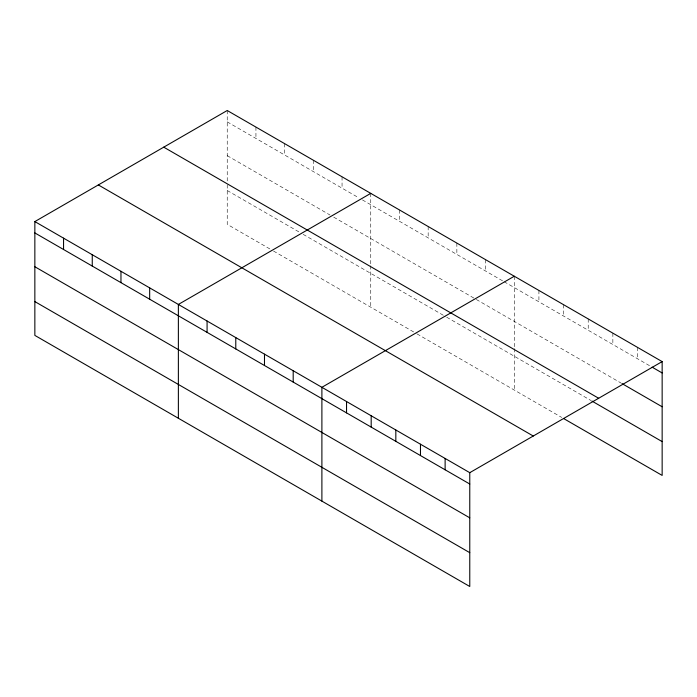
<?xml version="1.0" encoding="UTF-8"?>
<svg xmlns="http://www.w3.org/2000/svg" width="697" height="697" viewBox="0 0 697 697"><rect width="100%" height="100%" fill="white"/><g stroke="black" fill="none" stroke-linecap="round" stroke-linejoin="round"><path stroke-width="0.52" stroke-dasharray="3.48 2.61" d="M227.231 121.862L358.72 197.774M362.423 199.908L503.164 281.17M504.097 281.701L651.198 366.631M227.231 155.666L330.012 215.007M333.715 217.15L475.389 298.943M476.312 299.475L621.071 383.054M227.231 190.508L299.457 232.206M303.16 234.34L445.758 316.673M446.681 317.205L590.951 400.496M269.826 248.907L227.231 224.321L227.231 182.884M273.529 251.051L416.126 333.375M417.05 333.915L561.747 417.451M637.502 347.376L637.502 358.728M612.863 333.149L612.863 344.501M588.216 318.921L588.216 330.265M563.568 304.694L563.568 316.037M538.92 290.466L538.92 301.81M514.281 276.239L514.281 347.524M514.281 348.613L514.281 390.041M485.574 259.659L485.574 271.011M456.866 243.087L456.866 254.44M428.167 226.516L428.167 237.86M399.459 209.945L399.459 221.289M370.752 193.374L370.752 264.66M370.752 265.749L370.752 307.185M342.053 176.803L342.053 188.146M313.345 160.232L313.345 171.575M284.646 143.652L284.646 155.004M255.938 127.081L255.938 138.433M227.231 110.509L227.231 181.795"/><path stroke-width="1.05" d="M34.85 221.585L469.769 472.679L469.769 586.491L34.85 335.396L34.85 221.585L227.231 110.509L662.15 361.604L662.15 475.415L563.568 418.505M370.752 193.374L178.371 304.441L178.371 418.252M514.281 276.239L321.892 387.305L321.892 501.117M469.769 472.679L662.15 361.604M652.113 367.153L662.15 372.956M621.985 383.577L662.15 406.769M163.743 147.163L598.662 398.266M591.866 401.028L662.15 441.602M98.338 184.932L533.257 436.026M34.85 232.929L469.769 484.023M34.85 266.742L469.769 517.836M34.85 301.583L469.769 552.677M445.122 458.452L445.122 469.795M420.474 444.224L420.474 455.568M395.826 429.997L395.826 441.34M371.187 415.76L371.187 427.113M346.54 401.533L346.54 412.885M293.193 370.734L293.193 382.078M264.485 354.163L264.485 365.507M235.778 337.592L235.778 348.936M207.079 321.021L207.079 332.364M149.672 287.87L149.672 299.222M120.964 271.299L120.964 282.642M92.257 254.727L92.257 266.071M63.558 238.156L63.558 249.5"/></g></svg>
